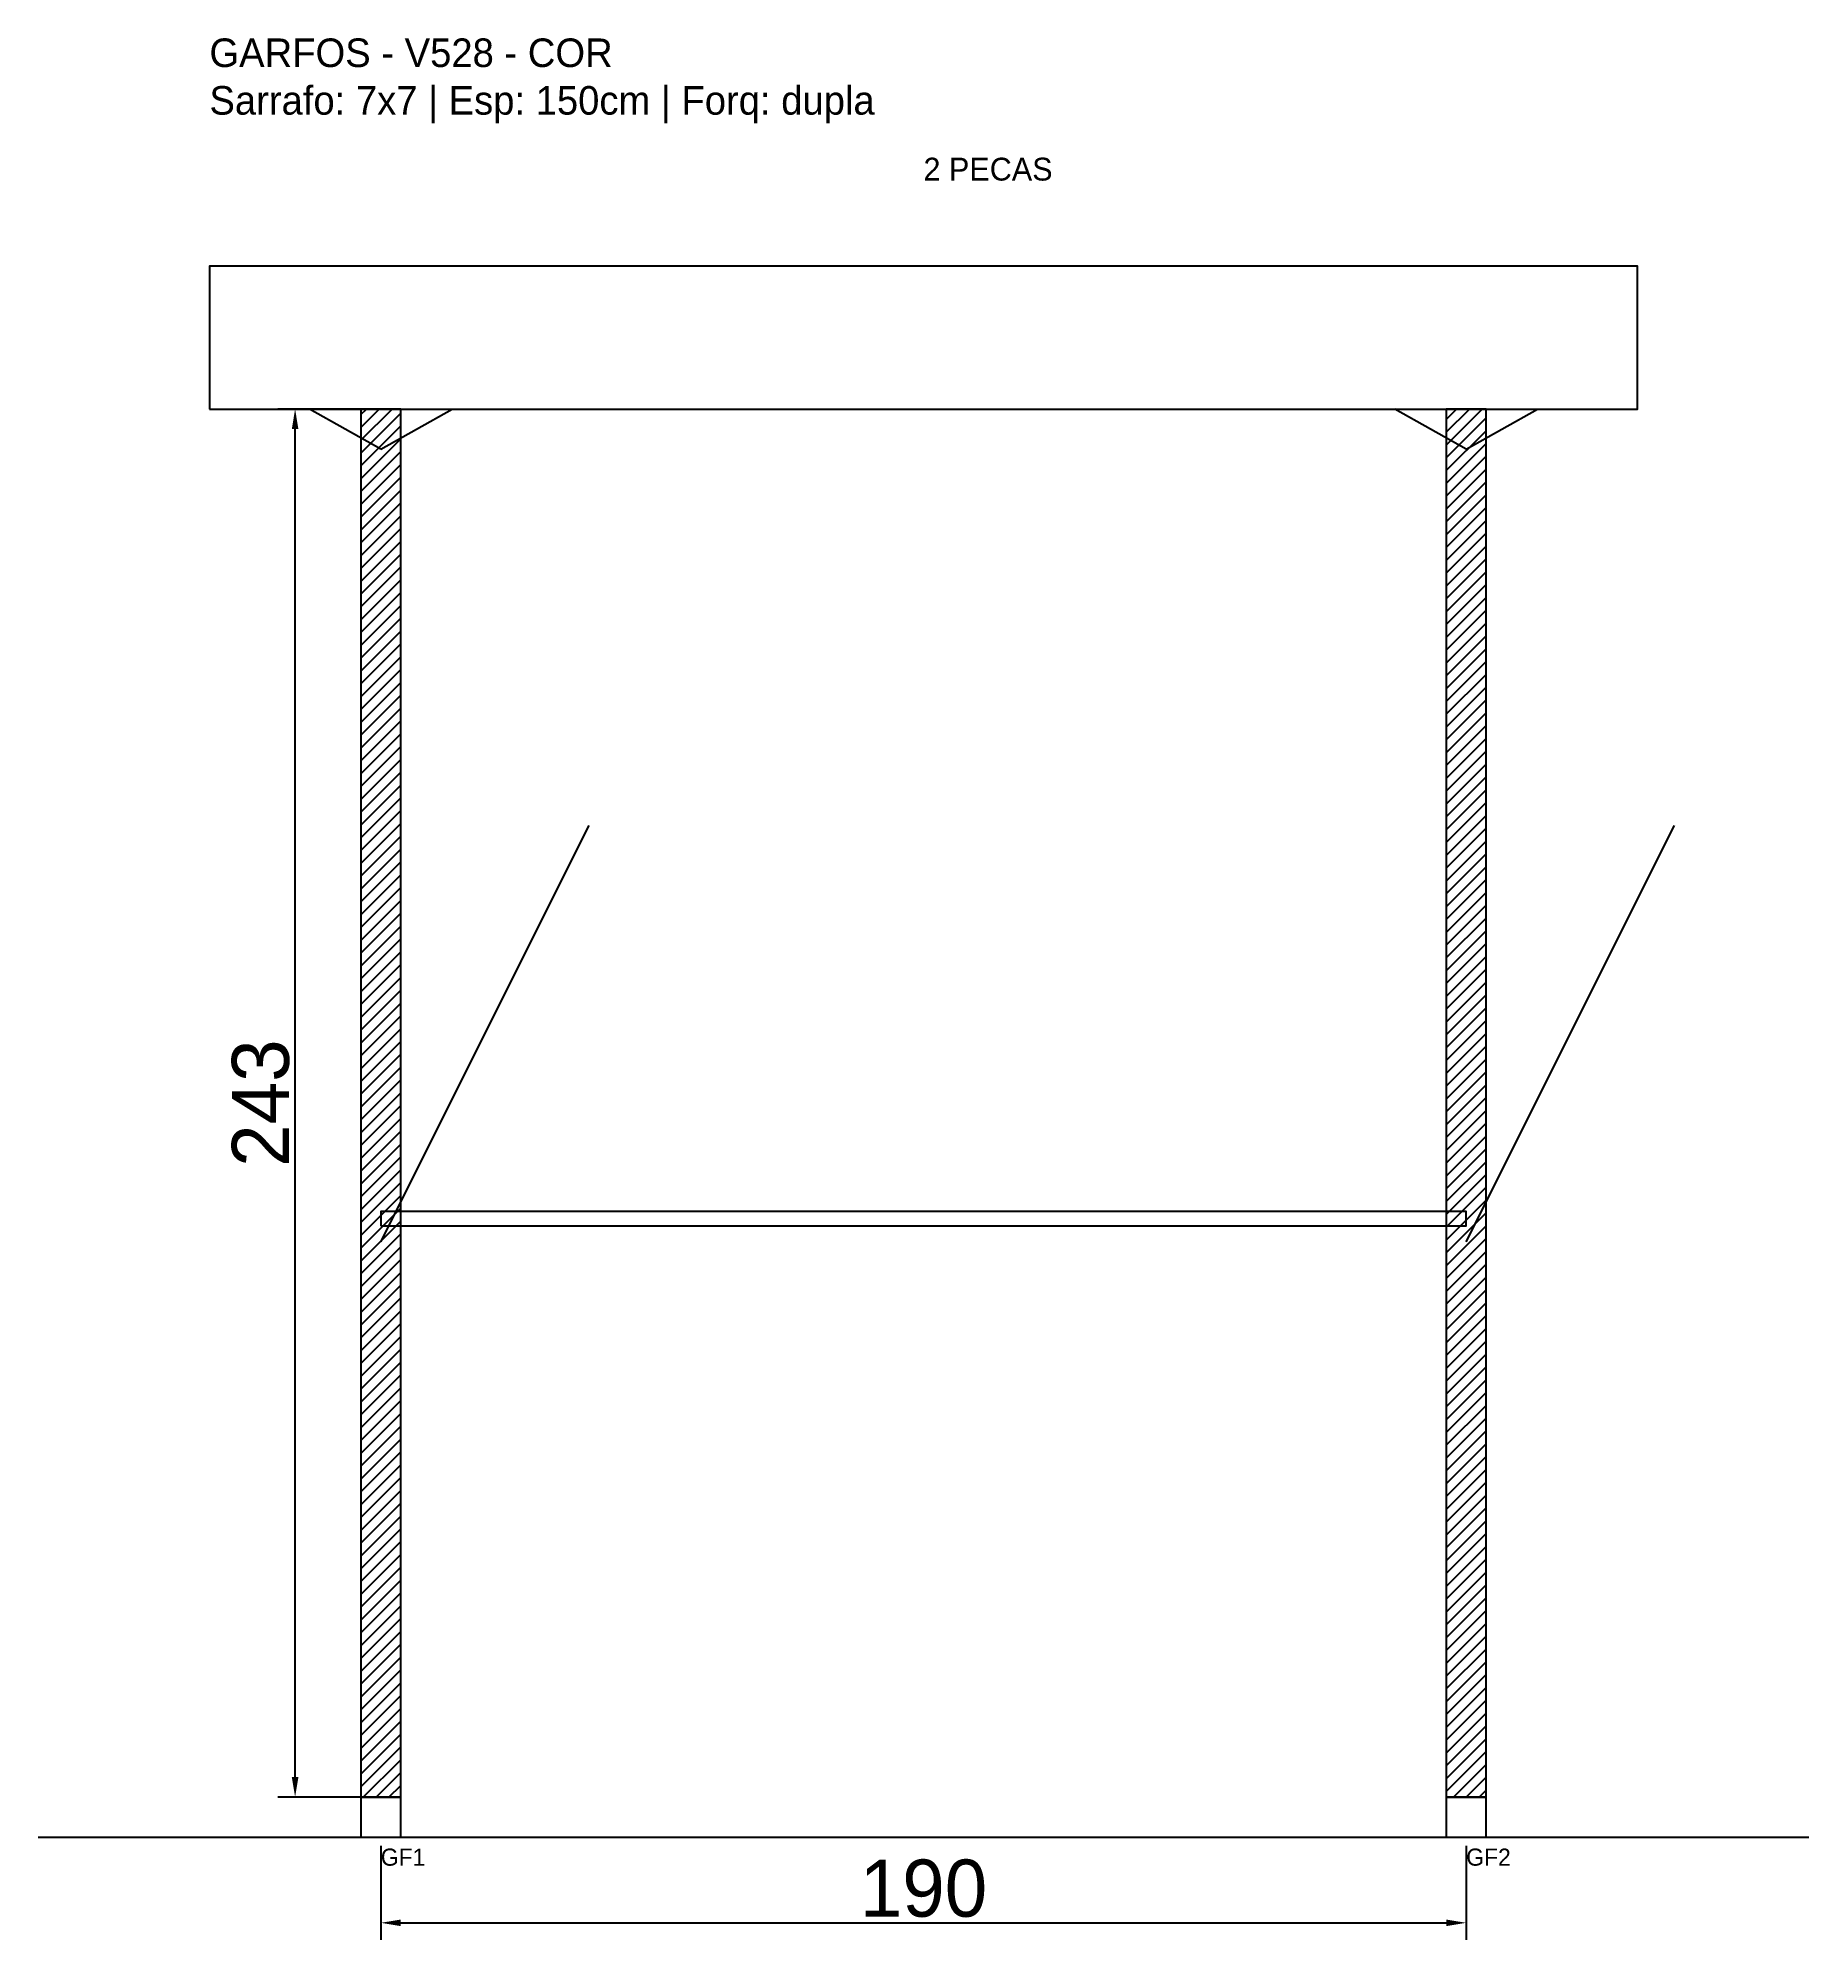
# Model space of a CAD drawing. Header units: metres. Extents: x -30 to 280, y -25 to 308.
import ezdxf

# ---------------------------------------------------------------- set-up
doc = ezdxf.new("R2010")
doc.units = ezdxf.units.M
for name, color, linetype in [('BARRA_ANCORAGEM', 1, 'Continuous'), ('COTA', 241, 'Continuous'), ('GARFOS OK', 3, 'Continuous'), ('NOME DA VIGA', 6, 'Continuous'), ('SARR_7x7', 40, 'Continuous'), ('TIRAS REESCORAMENTO', 252, 'Continuous'), ('VIGAS', 3, 'Continuous')]:
    doc.layers.add(name, color=color, linetype=linetype)
doc.dimstyles.new('EZ DXF', dxfattribs={"dimtxt": 10, "dimasz": 3.5, "dimexe": 3, "dimexo": 1.5, "dimgap": 1, "dimtad": 1, "dimdec": 1, "dimdsep": 46, "dimcen": 2.5, "dimazin": 3, "dimtfac": 1, "dimtmove": 0, "dimatfit": 3})

msp = doc.modelspace()

# ---------------------------------------------------------------- hatches: boundary and pattern name
at = {"layer": 'COTA'}
h = msp.add_hatch(dxfattribs=at)
h.set_pattern_fill('ANSI31', scale=0.5)
h.paths.add_polyline_path([(26.5, 0), (33.5, 0), (33.5, 243), (26.5, 243)])
h = msp.add_hatch(dxfattribs=at)
h.set_pattern_fill('ANSI31', scale=0.5)
h.paths.add_polyline_path([(216.5, 0), (223.5, 0), (223.5, 243), (216.5, 243)])

# ---------------------------------------------------------------- linework, layer by layer
at = {"layer": 'BARRA_ANCORAGEM'}
for p, q in [((30, 97.2), (66.45, 170.1)), ((220, 97.2), (256.45, 170.1))]:
    msp.add_line(p, q, dxfattribs=at)
at = {"layer": 'GARFOS OK'}
for p, q in [((30, 236), (17.5, 243)), ((17.5, 243), (42.5, 243)), ((30, 236), (42.5, 243)), ((220, 236), (207.5, 243)), ((207.5, 243), (232.5, 243)), ((220, 236), (232.5, 243))]:
    msp.add_line(p, q, dxfattribs=at)
at = {"layer": 'GARFOS OK', "linetype": 'CONTINUOUS'}
msp.add_line((-30, -7), (280, -7), dxfattribs=at)
at = {"layer": 'GARFOS OK'}
for points in [[(26.5, 0), (33.5, 0), (33.5, 243), (26.5, 243), (26.5, 0)], [(216.5, 0), (223.5, 0), (223.5, 243), (216.5, 243), (216.5, 0)]]:
    msp.add_lwpolyline(points, dxfattribs=at)
at = {"layer": 'SARR_7x7'}
for points in [[(26.5, -7), (33.5, -7), (33.5, 0), (26.5, 0), (26.5, -7)], [(216.5, -7), (223.5, -7), (223.5, 0), (216.5, 0), (216.5, -7)]]:
    msp.add_lwpolyline(points, dxfattribs=at)
at = {"layer": 'TIRAS REESCORAMENTO'}
msp.add_lwpolyline([(30, 100), (220, 100), (220, 102.5), (30, 102.5), (30, 100)], dxfattribs=at)
at = {"layer": 'VIGAS'}
msp.add_lwpolyline([(0, 243), (250, 243), (250, 268), (0, 268), (0, 243)], dxfattribs=at)

# ---------------------------------------------------------------- texts
at = {"layer": 'NOME DA VIGA'}
for s, height, p in [('2 PECAS', 4, (125, 283)), ('GF1', 3, (30, -12)), ('GF2', 3, (220, -12))]:
    msp.add_text(s, height=height, dxfattribs=at).set_placement(p)
at = {"layer": 'NOME DA VIGA', "insert": (0, 293), "char_height": 5, "attachment_point": 7}
msp.add_mtext('GARFOS - V528 - COR\\PSarrafo: 7x7 | Esp: 150cm | Forq: dupla', dxfattribs=at)

# ---------------------------------------------------------------- dimensions: what is measured, and where the dimension line sits
at = {"layer": 'COTA'}
msp.add_linear_dim(base=(15, 0), p1=(30, 0), p2=(30, 243), angle=90, dimstyle='EZ DXF', dxfattribs=at).render()
msp.add_linear_dim(base=(30, -22), p1=(30, -7), p2=(220, -7), dimstyle='EZ DXF', dxfattribs=at).render()

doc.saveas('drawing.dxf')
